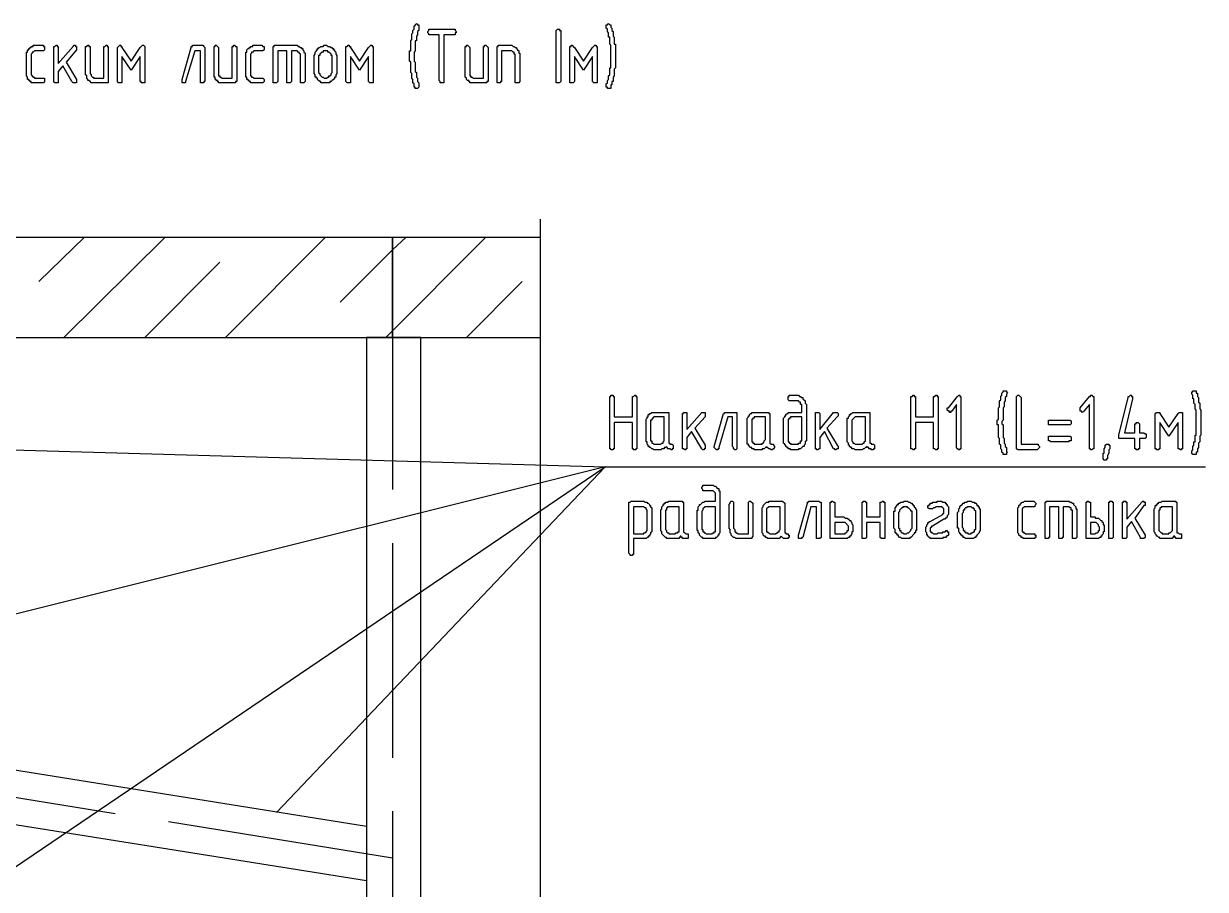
# Model space of a CAD drawing. Header units: millimetres. Extents: x 1 to 1188, y 1 to 840.
# Drawn here: x 158.5 to 224.5, y 151.9 to 200.2 of the extents above; entities that cross this region are included whole.
import ezdxf

# ---------------------------------------------------------------- set-up
doc = ezdxf.new("R2010")
doc.units = ezdxf.units.MM
doc.layers.add('GEOMETRY', color=7, linetype='Continuous')

msp = doc.modelspace()

# ---------------------------------------------------------------- linework, layer by layer
at = {"layer": 'GEOMETRY'}
for points in [[(180.283, 198.381), (180.283, 198.127), (180.347, 198.064), (180.347, 197.556), (180.41, 197.492), (180.41, 197.239), (180.473, 197.175), (180.473, 196.984), (180.538, 196.92), (180.538, 196.667), (180.473, 196.603), (180.347, 196.603), (180.347, 196.667), (180.283, 196.667), (180.283, 196.857), (180.22, 196.92), (180.22, 197.11), (180.156, 197.175), (180.156, 197.429), (180.093, 197.492), (180.093, 198.064), (180.03, 198.127), (180.03, 198.698), (180.093, 198.698), (180.093, 199.27), (180.156, 199.333), (180.156, 199.652), (180.22, 199.715), (180.22, 199.842), (180.283, 199.905), (180.283, 200.095), (180.347, 200.095), (180.347, 200.159), (180.41, 200.222), (180.473, 200.159), (180.538, 200.159), (180.538, 199.842), (180.473, 199.778), (180.473, 199.588), (180.41, 199.523), (180.41, 199.27), (180.347, 199.27), (180.347, 198.698), (180.283, 198.635)], [(191.269, 198.381), (191.269, 199.016), (191.206, 199.08), (191.206, 199.46), (191.142, 199.46), (191.142, 199.715), (191.079, 199.778), (191.079, 199.905), (191.015, 199.969), (191.015, 200.159), (191.079, 200.159), (191.142, 200.222), (191.206, 200.159), (191.269, 200.159), (191.269, 200.032), (191.332, 199.969), (191.332, 199.842), (191.396, 199.778), (191.396, 199.523), (191.459, 199.46), (191.459, 199.08), (191.523, 199.08), (191.523, 197.746), (191.459, 197.682), (191.459, 197.302), (191.396, 197.239), (191.396, 196.984), (191.332, 196.984), (191.332, 196.794), (191.269, 196.794), (191.269, 196.603), (191.079, 196.603), (191.079, 196.667), (191.015, 196.667), (191.015, 196.857), (191.079, 196.92), (191.079, 197.047), (191.142, 197.11), (191.142, 197.302), (191.206, 197.365), (191.206, 197.746), (191.269, 197.746)], [(181.045, 199.715), (181.045, 199.778), (181.109, 199.842), (181.109, 199.905), (182.569, 199.905), (182.569, 199.842), (182.633, 199.778), (182.633, 199.715), (182.569, 199.715), (182.569, 199.588), (181.934, 199.588), (181.934, 196.92), (181.744, 196.92), (181.744, 196.984), (181.681, 197.047), (181.681, 199.588), (181.109, 199.588), (181.109, 199.652)], [(188.348, 196.92), (188.221, 196.92), (188.221, 199.842), (188.284, 199.905), (188.411, 199.905), (188.411, 199.842), (188.476, 199.842), (188.476, 196.984), (188.411, 196.92)], [(158.884, 198.381), (158.884, 197.365), (159.01, 197.239), (159.075, 197.239), (159.075, 197.175), (159.646, 197.175), (159.646, 196.984), (159.582, 196.92), (158.884, 196.92), (158.884, 196.984), (158.82, 196.984), (158.82, 197.047), (158.757, 197.047), (158.757, 197.11), (158.694, 197.11), (158.694, 197.239), (158.63, 197.302), (158.63, 198.635), (158.694, 198.635), (158.694, 198.763), (158.757, 198.763), (158.757, 198.826), (158.82, 198.826), (158.82, 198.889), (158.884, 198.889), (158.884, 198.953), (159.01, 198.953), (159.01, 199.016), (159.582, 199.016), (159.582, 198.953), (159.646, 198.953), (159.646, 198.763), (159.582, 198.698), (159.075, 198.698), (159.01, 198.635), (158.947, 198.635), (158.947, 198.571), (158.884, 198.508)], [(160.408, 198.001), (161.233, 198.953), (161.297, 199.016), (161.36, 199.016), (161.36, 198.953), (161.423, 198.953), (161.423, 198.763), (160.853, 198.064), (161.423, 197.11), (161.423, 196.92), (161.233, 196.92), (161.17, 196.984), (160.663, 197.873), (160.408, 197.556), (160.408, 196.92), (160.218, 196.92), (160.154, 196.984), (160.154, 198.953), (160.218, 198.953), (160.281, 199.016), (160.344, 199.016), (160.344, 198.953), (160.408, 198.953)], [(163.202, 198.826), (163.202, 196.92), (162.25, 196.92), (162.185, 196.984), (162.122, 197.047), (162.059, 197.047), (162.059, 197.11), (161.995, 197.175), (161.995, 197.302), (161.932, 197.365), (161.932, 198.953), (161.995, 198.953), (162.059, 199.016), (162.122, 199.016), (162.122, 198.953), (162.185, 198.953), (162.185, 197.429), (162.25, 197.365), (162.25, 197.302), (162.314, 197.239), (162.377, 197.239), (162.377, 197.175), (162.948, 197.175), (162.948, 198.953), (163.011, 198.953), (163.076, 199.016), (163.139, 199.016), (163.139, 198.953), (163.202, 198.953)], [(164.472, 197.619), (163.964, 198.381), (163.964, 196.92), (163.773, 196.92), (163.71, 196.984), (163.71, 198.889), (163.773, 198.953), (163.838, 199.016), (163.901, 199.016), (163.901, 198.953), (163.964, 198.953), (163.964, 198.889), (164.472, 198.127), (164.98, 198.889), (165.107, 199.016), (165.17, 199.016), (165.234, 198.953), (165.234, 196.92), (165.044, 196.92), (165.044, 196.984), (164.98, 196.984), (164.98, 198.381)], [(167.965, 199.016), (168.472, 199.016), (168.535, 198.953), (168.6, 198.889), (168.6, 196.984), (168.535, 196.984), (168.535, 196.92), (168.345, 196.92), (168.345, 198.698), (168.028, 198.698), (167.52, 196.984), (167.52, 196.92), (167.33, 196.92), (167.33, 197.11), (167.838, 198.889), (167.838, 198.953), (167.902, 198.953), (167.902, 199.016)], [(170.378, 198.826), (170.378, 196.984), (170.314, 196.984), (170.314, 196.92), (169.361, 196.92), (169.361, 196.984), (169.298, 196.984), (169.298, 197.047), (169.234, 197.047), (169.234, 197.11), (169.171, 197.11), (169.171, 197.239), (169.107, 197.239), (169.107, 198.953), (169.171, 198.953), (169.171, 199.016), (169.234, 199.016), (169.361, 198.889), (169.361, 197.302), (169.426, 197.302), (169.426, 197.239), (169.489, 197.239), (169.552, 197.175), (170.123, 197.175), (170.123, 198.953), (170.188, 198.953), (170.188, 199.016), (170.251, 199.016), (170.314, 198.953), (170.378, 198.953)], [(171.14, 198.381), (171.14, 197.302), (171.203, 197.302), (171.203, 197.239), (171.267, 197.239), (171.33, 197.175), (171.839, 197.175), (171.902, 197.11), (171.902, 196.984), (171.839, 196.92), (171.14, 196.92), (171.14, 196.984), (171.077, 196.984), (171.077, 197.047), (171.013, 197.047), (171.013, 197.11), (170.948, 197.11), (170.948, 197.239), (170.885, 197.239), (170.885, 198.635), (170.948, 198.635), (170.948, 198.763), (171.013, 198.826), (171.077, 198.826), (171.077, 198.889), (171.14, 198.889), (171.14, 198.953), (171.267, 198.953), (171.267, 199.016), (171.775, 199.016), (171.839, 198.953), (171.902, 198.953), (171.902, 198.763), (171.839, 198.698), (171.33, 198.698), (171.267, 198.635), (171.203, 198.635), (171.203, 198.571), (171.14, 198.508)], [(172.536, 199.016), (173.743, 199.016), (173.806, 198.953), (173.87, 198.953), (173.933, 198.889), (173.997, 198.889), (173.997, 198.826), (174.06, 198.826), (174.06, 198.763), (174.123, 198.698), (174.123, 198.635), (174.188, 198.571), (174.188, 196.984), (174.123, 196.92), (173.933, 196.92), (173.933, 198.508), (173.87, 198.571), (173.87, 198.635), (173.806, 198.635), (173.743, 198.698), (173.426, 198.698), (173.426, 196.984), (173.363, 196.92), (173.171, 196.92), (173.171, 198.698), (172.664, 198.698), (172.664, 196.984), (172.601, 196.92), (172.409, 196.92), (172.409, 198.953), (172.473, 198.953), (172.473, 199.016)], [(174.695, 197.619), (174.695, 198.444), (174.759, 198.508), (174.759, 198.635), (174.822, 198.698), (174.822, 198.763), (174.885, 198.763), (174.885, 198.826), (174.95, 198.826), (174.95, 198.889), (175.014, 198.889), (175.077, 198.953), (175.204, 198.953), (175.267, 199.016), (175.394, 199.016), (175.457, 198.953), (175.584, 198.953), (175.648, 198.889), (175.711, 198.889), (175.711, 198.826), (175.776, 198.826), (175.776, 198.763), (175.839, 198.763), (175.839, 198.698), (175.902, 198.635), (175.902, 198.508), (175.966, 198.444), (175.966, 197.429), (175.902, 197.365), (175.902, 197.239), (175.839, 197.239), (175.839, 197.175), (175.776, 197.11), (175.711, 197.047), (175.648, 196.984), (175.584, 196.984), (175.584, 196.92), (175.077, 196.92), (175.077, 196.984), (175.014, 196.984), (174.95, 197.047), (174.885, 197.11), (174.885, 197.175), (174.822, 197.175), (174.822, 197.239), (174.759, 197.239), (174.759, 197.365), (174.695, 197.429)], [(175.711, 197.619), (175.711, 198.444), (175.648, 198.444), (175.648, 198.508), (175.521, 198.635), (175.457, 198.635), (175.457, 198.698), (175.204, 198.698), (175.204, 198.635), (175.14, 198.635), (175.014, 198.508), (175.014, 198.444), (174.95, 198.444), (174.95, 197.492), (175.014, 197.429), (175.014, 197.365), (175.14, 197.239), (175.204, 197.239), (175.267, 197.175), (175.394, 197.175), (175.457, 197.239), (175.521, 197.239), (175.521, 197.302), (175.584, 197.302), (175.648, 197.365), (175.648, 197.429), (175.711, 197.492)], [(177.235, 197.619), (176.728, 198.381), (176.728, 196.92), (176.538, 196.92), (176.473, 196.984), (176.473, 198.953), (176.538, 198.953), (176.601, 199.016), (176.664, 199.016), (176.664, 198.953), (176.728, 198.953), (176.728, 198.889), (177.235, 198.127), (177.744, 198.889), (177.87, 199.016), (177.934, 199.016), (177.934, 198.953), (177.997, 198.953), (177.997, 196.92), (177.807, 196.92), (177.744, 196.984), (177.744, 198.381)], [(184.41, 198.826), (184.41, 196.984), (184.347, 196.984), (184.347, 196.92), (183.395, 196.92), (183.395, 196.984), (183.331, 196.984), (183.331, 197.047), (183.268, 197.047), (183.205, 197.11), (183.205, 197.175), (183.141, 197.239), (183.141, 198.953), (183.205, 198.953), (183.205, 199.016), (183.268, 199.016), (183.395, 198.889), (183.395, 197.302), (183.458, 197.302), (183.458, 197.239), (183.522, 197.239), (183.585, 197.175), (184.157, 197.175), (184.157, 198.953), (184.22, 198.953), (184.22, 199.016), (184.284, 199.016), (184.41, 198.889)], [(184.919, 197.047), (184.919, 198.953), (184.982, 198.953), (184.982, 199.016), (185.744, 199.016), (185.808, 198.953), (185.871, 198.953), (185.935, 198.889), (185.998, 198.889), (185.998, 198.826), (186.063, 198.763), (186.126, 198.698), (186.126, 198.571), (186.189, 198.571), (186.189, 196.984), (186.126, 196.92), (185.935, 196.92), (185.935, 198.508), (185.871, 198.508), (185.871, 198.635), (185.808, 198.635), (185.744, 198.698), (185.173, 198.698), (185.173, 196.984), (185.109, 196.984), (185.109, 196.92), (184.919, 196.92)], [(189.745, 197.619), (189.238, 198.381), (189.238, 196.984), (189.173, 196.92), (188.983, 196.92), (188.983, 198.953), (189.046, 198.953), (189.046, 199.016), (189.11, 199.016), (189.173, 198.953), (189.238, 198.889), (189.745, 198.127), (190.253, 198.889), (190.38, 199.016), (190.444, 199.016), (190.444, 198.953), (190.507, 198.953), (190.507, 196.92), (190.317, 196.92), (190.253, 196.984), (190.253, 198.381)], [(177.617, 72.652), (180.665, 72.652), (180.665, 182.696), (177.617, 182.696)], [(213.114, 177.934), (213.114, 177.87), (213.177, 177.807), (213.177, 177.108), (213.24, 177.045), (213.24, 176.791), (213.304, 176.728), (213.304, 176.601), (213.367, 176.538), (213.367, 176.283), (213.431, 176.283), (213.367, 176.219), (213.367, 176.156), (213.177, 176.156), (213.177, 176.219), (213.114, 176.283), (213.114, 176.41), (213.05, 176.473), (213.05, 176.664), (212.985, 176.728), (212.985, 177.045), (212.922, 177.108), (212.922, 177.807), (212.859, 177.807), (212.859, 178.06), (212.922, 178.125), (212.922, 178.759), (212.985, 178.823), (212.985, 179.141), (213.05, 179.204), (213.05, 179.394), (213.114, 179.458), (213.114, 179.585), (213.177, 179.648), (213.177, 179.713), (213.367, 179.713), (213.367, 179.648), (213.431, 179.585), (213.367, 179.521), (213.367, 179.394), (213.304, 179.331), (213.304, 179.141), (213.24, 179.077), (213.24, 178.823), (213.177, 178.759), (213.177, 178.06), (213.114, 177.997)], [(223.971, 177.934), (223.971, 178.632), (223.908, 178.696), (223.908, 178.951), (223.844, 179.014), (223.844, 179.268), (223.781, 179.268), (223.781, 179.458), (223.718, 179.521), (223.718, 179.648), (223.781, 179.648), (223.781, 179.713), (223.971, 179.713), (223.971, 179.585), (224.035, 179.585), (224.035, 179.394), (224.098, 179.331), (224.098, 179.077), (224.163, 179.014), (224.163, 178.696), (224.226, 178.632), (224.226, 177.235), (224.163, 177.172), (224.163, 176.855), (224.098, 176.791), (224.098, 176.538), (224.035, 176.473), (224.035, 176.283), (223.971, 176.283), (223.971, 176.156), (223.781, 176.156), (223.718, 176.219), (223.718, 176.346), (223.781, 176.41), (223.781, 176.601), (223.844, 176.664), (223.844, 176.855), (223.908, 176.855), (223.908, 177.235), (223.971, 177.235)], [(191.206, 176.601), (191.206, 179.394), (191.269, 179.394), (191.269, 179.458), (191.396, 179.458), (191.396, 179.394), (191.459, 179.394), (191.459, 178.252), (192.476, 178.252), (192.476, 179.394), (192.539, 179.394), (192.603, 179.458), (192.666, 179.458), (192.666, 179.394), (192.73, 179.394), (192.73, 176.473), (192.666, 176.473), (192.666, 176.41), (192.539, 176.41), (192.539, 176.473), (192.476, 176.473), (192.476, 177.934), (191.459, 177.934), (191.459, 176.473), (191.396, 176.473), (191.396, 176.41), (191.269, 176.41), (191.269, 176.473), (191.206, 176.473)], [(202.191, 178.823), (202.191, 176.918), (202.128, 176.855), (202.128, 176.728), (202.064, 176.664), (202.064, 176.601), (202.001, 176.601), (201.873, 176.473), (201.746, 176.473), (201.746, 176.41), (201.302, 176.41), (201.302, 176.473), (201.176, 176.473), (201.176, 176.538), (201.111, 176.538), (201.048, 176.601), (201.048, 176.664), (200.984, 176.664), (200.984, 176.728), (200.921, 176.791), (200.921, 178.189), (200.984, 178.252), (200.984, 178.315), (201.048, 178.315), (201.048, 178.379), (201.111, 178.442), (201.176, 178.442), (201.176, 178.506), (201.938, 178.506), (201.938, 178.951), (201.873, 178.951), (201.873, 179.077), (201.81, 179.077), (201.746, 179.141), (201.239, 179.141), (201.176, 179.204), (201.176, 179.394), (201.239, 179.394), (201.239, 179.458), (201.746, 179.458), (201.81, 179.394), (201.873, 179.394), (201.938, 179.331), (202.001, 179.331), (202.001, 179.268), (202.128, 179.141), (202.128, 179.014), (202.191, 178.951)], [(208.033, 176.601), (208.033, 179.394), (208.096, 179.394), (208.16, 179.458), (208.223, 179.458), (208.223, 179.394), (208.288, 179.394), (208.288, 178.252), (209.303, 178.252), (209.303, 179.394), (209.367, 179.394), (209.43, 179.458), (209.494, 179.458), (209.494, 179.394), (209.557, 179.394), (209.557, 176.473), (209.494, 176.473), (209.494, 176.41), (209.43, 176.41), (209.367, 176.473), (209.303, 176.473), (209.303, 177.934), (208.288, 177.934), (208.288, 176.473), (208.223, 176.473), (208.223, 176.41), (208.16, 176.41), (208.096, 176.473), (208.033, 176.473)], [(210.573, 178.951), (210.319, 178.569), (210.256, 178.569), (210.256, 178.506), (210.192, 178.506), (210.192, 178.569), (210.129, 178.569), (210.065, 178.632), (210.065, 178.759), (210.129, 178.759), (210.636, 179.394), (210.701, 179.458), (210.764, 179.458), (210.764, 179.394), (210.827, 179.394), (210.827, 176.473), (210.764, 176.473), (210.764, 176.41), (210.701, 176.41), (210.636, 176.473), (210.573, 176.538)], [(213.939, 179.268), (213.939, 179.394), (214.002, 179.458), (214.066, 179.458), (214.193, 179.331), (214.193, 176.728), (215.145, 176.728), (215.145, 176.664), (215.208, 176.601), (215.208, 176.538), (215.145, 176.473), (215.081, 176.41), (214.002, 176.41), (213.939, 176.473)], [(218.003, 178.951), (217.685, 178.569), (217.621, 178.506), (217.558, 178.569), (217.494, 178.569), (217.494, 178.759), (218.003, 179.394), (218.066, 179.394), (218.066, 179.458), (218.13, 179.458), (218.193, 179.394), (218.256, 179.394), (218.256, 176.473), (218.193, 176.473), (218.13, 176.41), (218.066, 176.41), (218.066, 176.473), (218.003, 176.473)], [(219.654, 177.172), (219.654, 177.235), (220.161, 179.331), (220.161, 179.394), (220.226, 179.394), (220.289, 179.458), (220.352, 179.458), (220.352, 179.394), (220.416, 179.394), (220.416, 179.268), (219.971, 177.363), (220.543, 177.363), (220.543, 177.87), (220.606, 177.87), (220.606, 177.934), (220.733, 177.934), (220.796, 177.87), (220.796, 177.363), (221.051, 177.363), (221.114, 177.298), (221.178, 177.298), (221.178, 177.108), (221.114, 177.045), (220.796, 177.045), (220.796, 176.473), (220.733, 176.473), (220.733, 176.41), (220.606, 176.41), (220.606, 176.473), (220.543, 176.473), (220.543, 177.045), (219.654, 177.045)], [(194.761, 176.601), (194.761, 176.473), (194.698, 176.473), (194.698, 176.41), (194.634, 176.41), (194.571, 176.473), (194.444, 176.473), (194.444, 176.538), (194.381, 176.538), (194.381, 176.601), (194.317, 176.538), (194.254, 176.538), (194.254, 176.473), (194.127, 176.473), (194.064, 176.41), (193.682, 176.41), (193.619, 176.473), (193.555, 176.473), (193.492, 176.538), (193.428, 176.538), (193.428, 176.601), (193.365, 176.601), (193.365, 176.664), (193.302, 176.728), (193.302, 176.855), (193.238, 176.855), (193.238, 178.125), (193.302, 178.189), (193.302, 178.252), (193.365, 178.252), (193.365, 178.379), (193.428, 178.379), (193.428, 178.442), (193.492, 178.442), (193.555, 178.506), (194.507, 178.506), (194.507, 176.791), (194.571, 176.791), (194.571, 176.728), (194.698, 176.728), (194.761, 176.664)], [(194.254, 178.252), (193.682, 178.252), (193.555, 178.125), (193.555, 178.06), (193.492, 178.06), (193.492, 176.918), (193.555, 176.918), (193.555, 176.791), (193.619, 176.791), (193.682, 176.728), (194.064, 176.728), (194.127, 176.791), (194.19, 176.791), (194.19, 176.855), (194.254, 176.918)], [(195.523, 177.553), (196.348, 178.506), (196.54, 178.506), (196.54, 178.252), (195.968, 177.617), (196.54, 176.664), (196.54, 176.473), (196.477, 176.473), (196.477, 176.41), (196.413, 176.41), (196.348, 176.473), (195.778, 177.427), (195.523, 177.108), (195.523, 176.473), (195.46, 176.473), (195.46, 176.41), (195.396, 176.41), (195.333, 176.473), (195.269, 176.473), (195.269, 178.442), (195.333, 178.442), (195.333, 178.506), (195.523, 178.506)], [(197.682, 178.506), (198.318, 178.506), (198.318, 176.473), (198.254, 176.41), (198.191, 176.41), (198.127, 176.473), (198.127, 176.538), (198.064, 176.601), (198.064, 178.252), (197.809, 178.252), (197.302, 176.538), (197.302, 176.473), (197.239, 176.473), (197.239, 176.41), (197.175, 176.41), (197.11, 176.473), (197.047, 176.538), (197.047, 176.601), (197.556, 178.442), (197.619, 178.442), (197.619, 178.506)], [(200.414, 176.601), (200.414, 176.538), (200.35, 176.473), (200.285, 176.41), (200.222, 176.41), (200.159, 176.473), (200.095, 176.473), (200.032, 176.538), (199.969, 176.538), (199.969, 176.601), (199.969, 176.538), (199.905, 176.538), (199.842, 176.473), (199.715, 176.473), (199.715, 176.41), (199.27, 176.41), (199.27, 176.473), (199.143, 176.473), (199.143, 176.538), (199.08, 176.538), (198.953, 176.664), (198.953, 176.728), (198.889, 176.728), (198.889, 178.189), (198.953, 178.252), (198.953, 178.315), (199.016, 178.315), (199.016, 178.379), (199.08, 178.442), (199.143, 178.442), (199.143, 178.506), (200.095, 178.506), (200.095, 178.442), (200.159, 178.442), (200.159, 176.791), (200.222, 176.728), (200.35, 176.728), (200.35, 176.664)], [(199.905, 178.252), (199.27, 178.252), (199.27, 178.189), (199.206, 178.189), (199.206, 178.125), (199.143, 178.125), (199.143, 176.855), (199.206, 176.855), (199.206, 176.791), (199.27, 176.791), (199.27, 176.728), (199.715, 176.728), (199.715, 176.791), (199.778, 176.791), (199.842, 176.855), (199.842, 176.918), (199.905, 176.981)], [(201.938, 177.045), (201.938, 178.252), (201.302, 178.252), (201.302, 178.189), (201.239, 178.189), (201.239, 178.125), (201.176, 178.125), (201.176, 176.855), (201.239, 176.855), (201.239, 176.791), (201.302, 176.791), (201.302, 176.728), (201.746, 176.728), (201.746, 176.791), (201.873, 176.791), (201.873, 176.918), (201.938, 176.918)], [(202.953, 177.553), (203.715, 178.506), (203.906, 178.506), (203.969, 178.442), (203.969, 178.315), (203.906, 178.252), (203.334, 177.617), (203.906, 176.664), (203.969, 176.601), (203.969, 176.473), (203.906, 176.473), (203.842, 176.41), (203.779, 176.41), (203.779, 176.473), (203.715, 176.473), (203.207, 177.427), (202.953, 177.108), (202.953, 176.473), (202.89, 176.473), (202.827, 176.41), (202.763, 176.41), (202.763, 176.473), (202.698, 176.473), (202.698, 178.506), (202.89, 178.506), (202.953, 178.442)], [(206.002, 176.601), (206.002, 176.473), (205.938, 176.473), (205.938, 176.41), (205.81, 176.41), (205.81, 176.473), (205.683, 176.473), (205.683, 176.538), (205.62, 176.538), (205.556, 176.601), (205.556, 176.538), (205.493, 176.538), (205.43, 176.473), (205.366, 176.473), (205.303, 176.41), (204.921, 176.41), (204.858, 176.473), (204.731, 176.473), (204.731, 176.538), (204.668, 176.538), (204.604, 176.601), (204.604, 176.664), (204.541, 176.664), (204.541, 176.791), (204.477, 176.855), (204.477, 178.189), (204.541, 178.189), (204.541, 178.252), (204.604, 178.315), (204.604, 178.379), (204.668, 178.379), (204.668, 178.442), (204.731, 178.442), (204.794, 178.506), (205.747, 178.506), (205.747, 176.791), (205.81, 176.791), (205.81, 176.728), (205.938, 176.728), (206.002, 176.664)], [(205.493, 178.252), (204.921, 178.252), (204.794, 178.125), (204.731, 178.06), (204.731, 176.918), (204.794, 176.855), (204.794, 176.791), (204.858, 176.791), (204.921, 176.728), (205.303, 176.728), (205.366, 176.791), (205.43, 176.791), (205.43, 176.855), (205.493, 176.918)], [(222.447, 177.172), (221.94, 177.934), (221.94, 176.473), (221.877, 176.473), (221.877, 176.41), (221.748, 176.41), (221.748, 176.473), (221.685, 176.473), (221.685, 178.442), (221.748, 178.506), (221.94, 178.506), (221.94, 178.442), (222.447, 177.68), (222.956, 178.442), (223.019, 178.506), (223.209, 178.506), (223.209, 176.473), (223.146, 176.473), (223.146, 176.41), (223.082, 176.41), (223.019, 176.473), (222.956, 176.473), (222.956, 177.934)], [(216.859, 177.807), (215.717, 177.807), (215.717, 178.06), (216.923, 178.06), (216.986, 177.997), (216.986, 177.87), (216.923, 177.807)], [(216.859, 176.855), (215.844, 176.855), (215.78, 176.918), (215.717, 176.918), (215.717, 177.172), (216.923, 177.172), (216.986, 177.108), (216.986, 176.918), (216.859, 176.918)], [(219.019, 176.728), (219.082, 176.728), (219.082, 176.664), (219.145, 176.664), (219.145, 176.473), (219.082, 176.41), (219.082, 176.219), (219.019, 176.093), (219.019, 175.902), (218.955, 175.902), (218.955, 175.839), (218.828, 175.839), (218.765, 175.902), (218.765, 176.219), (218.828, 176.219), (218.828, 176.473), (218.892, 176.538), (218.892, 176.664), (218.955, 176.728)], [(197.365, 173.806), (197.365, 171.775), (197.302, 171.71), (197.302, 171.647), (197.239, 171.647), (197.239, 171.584), (197.175, 171.52), (197.11, 171.52), (197.11, 171.457), (196.413, 171.457), (196.413, 171.52), (196.348, 171.52), (196.222, 171.647), (196.222, 171.71), (196.158, 171.775), (196.158, 171.902), (196.095, 171.902), (196.095, 173.044), (196.158, 173.044), (196.158, 173.235), (196.222, 173.298), (196.222, 173.363), (196.285, 173.363), (196.348, 173.426), (196.413, 173.489), (196.477, 173.489), (196.54, 173.553), (197.11, 173.553), (197.11, 173.997), (196.984, 174.123), (196.413, 174.123), (196.413, 174.188), (196.348, 174.252), (196.348, 174.315), (196.413, 174.378), (196.413, 174.442), (196.984, 174.442), (197.047, 174.378), (197.11, 174.378), (197.175, 174.315), (197.239, 174.252), (197.302, 174.252), (197.302, 174.123), (197.365, 174.123)], [(192.285, 173.363), (192.285, 173.489), (192.348, 173.489), (192.413, 173.553), (193.11, 173.553), (193.173, 173.489), (193.302, 173.489), (193.302, 173.426), (193.365, 173.426), (193.428, 173.363), (193.428, 173.298), (193.492, 173.298), (193.492, 173.235), (193.555, 173.171), (193.555, 171.839), (193.492, 171.775), (193.492, 171.71), (193.428, 171.647), (193.428, 171.584), (193.365, 171.584), (193.365, 171.52), (193.302, 171.52), (193.238, 171.457), (192.539, 171.457), (192.539, 170.568), (192.476, 170.568), (192.476, 170.505), (192.348, 170.505), (192.348, 170.568), (192.285, 170.631)], [(192.539, 173.235), (192.539, 171.71), (193.11, 171.71), (193.11, 171.775), (193.173, 171.775), (193.238, 171.839), (193.302, 171.902), (193.302, 173.044), (193.238, 173.108), (193.238, 173.171), (193.173, 173.171), (193.11, 173.235)], [(195.588, 171.584), (195.588, 171.457), (195.269, 171.457), (195.269, 171.52), (195.206, 171.52), (195.206, 171.584), (195.143, 171.584), (195.143, 171.52), (195.079, 171.52), (195.079, 171.457), (194.381, 171.457), (194.381, 171.52), (194.317, 171.52), (194.127, 171.71), (194.127, 171.839), (194.064, 171.902), (194.064, 173.044), (194.127, 173.108), (194.127, 173.235), (194.19, 173.298), (194.19, 173.363), (194.254, 173.363), (194.254, 173.426), (194.317, 173.426), (194.317, 173.489), (194.444, 173.489), (194.507, 173.553), (195.269, 173.553), (195.269, 173.489), (195.333, 173.489), (195.333, 171.839), (195.396, 171.775), (195.46, 171.71), (195.588, 171.71)], [(195.079, 173.235), (194.444, 173.235), (194.444, 173.171), (194.381, 173.171), (194.381, 173.044), (194.317, 173.044), (194.317, 171.965), (194.381, 171.902), (194.381, 171.839), (194.444, 171.775), (194.507, 171.775), (194.507, 171.71), (194.889, 171.71), (194.889, 171.775), (195.016, 171.775), (195.016, 171.839), (195.079, 171.839)], [(197.11, 172.029), (197.11, 173.235), (196.54, 173.235), (196.413, 173.108), (196.413, 173.044), (196.348, 172.981), (196.348, 171.965), (196.413, 171.965), (196.413, 171.839), (196.477, 171.839), (196.477, 171.775), (196.54, 171.775), (196.603, 171.71), (196.92, 171.71), (196.984, 171.775), (197.047, 171.775), (197.047, 171.839), (197.11, 171.839)], [(199.206, 173.363), (199.206, 171.584), (199.143, 171.52), (199.143, 171.457), (198.254, 171.457), (198.191, 171.52), (198.127, 171.52), (198.001, 171.647), (198.001, 171.71), (197.936, 171.775), (197.936, 171.965), (197.873, 172.029), (197.873, 173.363), (197.936, 173.426), (197.936, 173.489), (198.001, 173.553), (198.064, 173.553), (198.127, 173.489), (198.127, 172.029), (198.191, 171.965), (198.191, 171.839), (198.254, 171.839), (198.254, 171.775), (198.318, 171.775), (198.381, 171.71), (198.953, 171.71), (198.953, 173.489), (199.016, 173.553), (199.08, 173.553), (199.206, 173.426)], [(201.239, 171.584), (201.239, 171.52), (201.176, 171.52), (201.176, 171.457), (200.921, 171.457), (200.794, 171.584), (200.667, 171.457), (200.032, 171.457), (199.969, 171.52), (199.905, 171.52), (199.905, 171.584), (199.842, 171.584), (199.778, 171.647), (199.778, 171.71), (199.715, 171.775), (199.715, 173.171), (199.778, 173.235), (199.778, 173.298), (199.842, 173.363), (199.969, 173.489), (200.095, 173.489), (200.095, 173.553), (200.857, 173.553), (200.984, 173.426), (200.984, 171.775), (201.048, 171.775), (201.048, 171.71), (201.176, 171.71), (201.176, 171.647), (201.239, 171.647)], [(200.731, 173.235), (200.095, 173.235), (199.969, 173.108), (199.969, 171.839), (200.032, 171.839), (200.032, 171.775), (200.095, 171.775), (200.159, 171.71), (200.477, 171.71), (200.54, 171.775), (200.604, 171.775), (200.604, 171.839), (200.667, 171.839), (200.667, 171.902), (200.731, 171.965)], [(202.381, 173.553), (202.89, 173.553), (202.953, 173.489), (203.017, 173.489), (203.017, 171.52), (202.953, 171.457), (202.763, 171.457), (202.763, 173.235), (202.445, 173.235), (202.001, 171.52), (201.938, 171.52), (201.938, 171.457), (201.746, 171.457), (201.746, 171.647), (202.255, 173.426), (202.255, 173.489), (202.318, 173.489), (202.318, 173.553)], [(204.794, 172.029), (204.794, 171.839), (204.731, 171.839), (204.731, 171.71), (204.668, 171.647), (204.668, 171.584), (204.604, 171.584), (204.604, 171.52), (204.541, 171.52), (204.477, 171.457), (203.525, 171.457), (203.525, 173.489), (203.589, 173.489), (203.589, 173.553), (203.652, 173.553), (203.715, 173.489), (203.779, 173.489), (203.779, 172.664), (204.286, 172.664), (204.351, 172.601), (204.477, 172.601), (204.541, 172.536), (204.604, 172.473), (204.668, 172.473), (204.668, 172.409), (204.731, 172.346), (204.731, 172.282), (204.794, 172.219)], [(205.556, 172.346), (205.556, 171.52), (205.493, 171.457), (205.303, 171.457), (205.303, 173.489), (205.366, 173.489), (205.366, 173.553), (205.493, 173.553), (205.493, 173.489), (205.556, 173.489), (205.556, 172.664), (206.319, 172.664), (206.319, 173.489), (206.382, 173.489), (206.445, 173.553), (206.509, 173.553), (206.509, 173.489), (206.572, 173.489), (206.572, 171.457), (206.382, 171.457), (206.319, 171.52), (206.319, 172.346)], [(207.081, 172.156), (207.081, 172.981), (207.144, 172.981), (207.144, 173.171), (207.271, 173.298), (207.271, 173.363), (207.334, 173.363), (207.334, 173.426), (207.398, 173.426), (207.461, 173.489), (207.589, 173.489), (207.652, 173.553), (207.843, 173.553), (207.906, 173.489), (207.969, 173.489), (208.033, 173.426), (208.096, 173.426), (208.096, 173.363), (208.16, 173.363), (208.16, 173.298), (208.223, 173.298), (208.223, 173.235), (208.288, 173.171), (208.288, 173.108), (208.351, 173.044), (208.351, 171.902), (208.288, 171.902), (208.288, 171.775), (208.223, 171.775), (208.223, 171.71), (208.033, 171.52), (207.969, 171.52), (207.969, 171.457), (207.526, 171.457), (207.461, 171.52), (207.398, 171.52), (207.334, 171.584), (207.334, 171.647), (207.271, 171.647), (207.271, 171.71), (207.207, 171.71), (207.207, 171.775), (207.144, 171.775), (207.144, 171.965), (207.081, 172.029)], [(208.096, 172.156), (208.096, 172.981), (208.033, 172.981), (208.033, 173.044), (207.906, 173.171), (207.843, 173.171), (207.843, 173.235), (207.589, 173.235), (207.589, 173.171), (207.526, 173.171), (207.461, 173.108), (207.398, 173.044), (207.398, 172.981), (207.334, 172.918), (207.334, 172.029), (207.398, 172.029), (207.398, 171.902), (207.461, 171.902), (207.461, 171.839), (207.526, 171.775), (207.589, 171.775), (207.652, 171.71), (207.779, 171.71), (207.843, 171.775), (207.906, 171.775), (208.033, 171.902), (208.033, 171.965), (208.096, 172.029)], [(210.002, 171.902), (210.065, 171.902), (210.065, 171.839), (210.129, 171.839), (210.129, 171.647), (210.065, 171.584), (210.002, 171.584), (210.002, 171.52), (209.81, 171.52), (209.81, 171.457), (209.113, 171.457), (209.113, 171.52), (209.048, 171.52), (208.985, 171.584), (208.985, 171.647), (208.922, 171.647), (208.922, 171.775), (208.858, 171.839), (208.858, 172.092), (208.922, 172.156), (208.922, 172.219), (208.985, 172.282), (208.985, 172.346), (209.048, 172.346), (209.048, 172.409), (209.113, 172.409), (209.81, 172.791), (209.81, 172.854), (209.875, 172.854), (209.875, 173.108), (209.81, 173.171), (209.747, 173.235), (209.43, 173.235), (209.367, 173.171), (209.303, 173.171), (209.24, 173.108), (209.048, 173.108), (208.985, 173.171), (208.985, 173.298), (209.048, 173.298), (209.048, 173.363), (209.113, 173.363), (209.113, 173.426), (209.24, 173.426), (209.24, 173.489), (209.494, 173.489), (209.494, 173.553), (209.747, 173.553), (209.81, 173.489), (209.939, 173.489), (209.939, 173.426), (210.002, 173.426), (210.002, 173.363), (210.065, 173.363), (210.065, 173.298), (210.129, 173.235), (210.129, 172.791), (210.065, 172.727), (210.065, 172.664), (210.002, 172.601), (209.939, 172.601), (209.939, 172.536), (209.875, 172.536), (209.24, 172.156), (209.177, 172.156), (209.177, 172.092), (209.113, 172.029), (209.113, 171.839), (209.177, 171.839), (209.177, 171.775), (209.24, 171.775), (209.303, 171.71), (209.494, 171.71), (209.557, 171.775), (209.81, 171.775), (209.81, 171.839), (209.939, 171.839)], [(210.636, 172.156), (210.636, 172.918), (210.701, 172.981), (210.701, 173.108), (210.764, 173.171), (210.764, 173.235), (210.827, 173.298), (210.891, 173.363), (210.954, 173.426), (211.018, 173.426), (211.018, 173.489), (211.144, 173.489), (211.208, 173.553), (211.398, 173.553), (211.463, 173.489), (211.589, 173.489), (211.589, 173.426), (211.653, 173.426), (211.716, 173.363), (211.716, 173.298), (211.78, 173.298), (211.78, 173.235), (211.843, 173.235), (211.843, 173.108), (211.906, 173.108), (211.906, 171.902), (211.843, 171.839), (211.843, 171.775), (211.78, 171.71), (211.716, 171.647), (211.716, 171.584), (211.653, 171.584), (211.653, 171.52), (211.589, 171.52), (211.526, 171.457), (211.081, 171.457), (211.018, 171.52), (210.954, 171.52), (210.954, 171.584), (210.891, 171.584), (210.891, 171.647), (210.827, 171.647), (210.827, 171.71), (210.764, 171.71), (210.764, 171.775), (210.701, 171.839), (210.701, 172.029), (210.636, 172.029)], [(211.653, 172.156), (211.653, 172.981), (211.589, 173.044), (211.589, 173.108), (211.526, 173.108), (211.526, 173.171), (211.463, 173.171), (211.398, 173.235), (211.208, 173.235), (211.144, 173.171), (211.081, 173.171), (211.018, 173.108), (211.018, 173.044), (210.954, 173.044), (210.954, 172.918), (210.891, 172.854), (210.891, 172.092), (210.954, 172.029), (210.954, 171.902), (211.018, 171.902), (211.018, 171.839), (211.081, 171.839), (211.081, 171.775), (211.208, 171.775), (211.208, 171.71), (211.398, 171.71), (211.398, 171.775), (211.463, 171.775), (211.526, 171.839), (211.589, 171.839), (211.589, 171.965), (211.653, 171.965)], [(214.256, 172.918), (214.256, 171.839), (214.319, 171.839), (214.319, 171.775), (214.383, 171.775), (214.446, 171.71), (214.955, 171.71), (214.955, 171.647), (215.018, 171.647), (215.018, 171.52), (214.955, 171.52), (214.955, 171.457), (214.319, 171.457), (214.256, 171.52), (214.193, 171.52), (214.193, 171.584), (214.129, 171.584), (214.066, 171.647), (214.066, 171.71), (214.002, 171.775), (214.002, 173.171), (214.066, 173.235), (214.066, 173.298), (214.129, 173.363), (214.256, 173.489), (214.319, 173.489), (214.383, 173.553), (214.891, 173.553), (215.018, 173.426), (215.018, 173.363), (214.955, 173.298), (214.955, 173.235), (214.383, 173.235), (214.256, 173.108)], [(215.653, 173.553), (216.859, 173.553), (216.923, 173.489), (216.986, 173.489), (217.051, 173.426), (217.114, 173.426), (217.114, 173.363), (217.177, 173.298), (217.241, 173.235), (217.241, 173.108), (217.304, 173.108), (217.304, 171.52), (217.241, 171.457), (217.051, 171.457), (217.051, 173.044), (216.986, 173.044), (216.986, 173.171), (216.923, 173.171), (216.859, 173.235), (216.542, 173.235), (216.542, 171.52), (216.479, 171.52), (216.479, 171.457), (216.289, 171.457), (216.289, 173.235), (215.78, 173.235), (215.78, 171.52), (215.717, 171.52), (215.717, 171.457), (215.527, 171.457), (215.527, 173.489), (215.59, 173.489), (215.59, 173.553)], [(218.828, 172.029), (218.828, 171.839), (218.765, 171.839), (218.765, 171.71), (218.702, 171.647), (218.702, 171.584), (218.638, 171.584), (218.638, 171.52), (218.573, 171.52), (218.51, 171.457), (217.813, 171.457), (217.813, 173.489), (217.876, 173.489), (217.876, 173.553), (217.939, 173.553), (218.003, 173.489), (218.066, 173.489), (218.066, 172.664), (218.32, 172.664), (218.32, 172.601), (218.51, 172.601), (218.573, 172.536), (218.638, 172.473), (218.702, 172.473), (218.702, 172.409), (218.765, 172.346), (218.765, 172.219), (218.828, 172.219)], [(219.082, 173.363), (219.082, 173.489), (219.145, 173.489), (219.145, 173.553), (219.272, 173.553), (219.272, 173.489), (219.335, 173.489), (219.335, 171.52), (219.272, 171.457), (219.082, 171.457)], [(220.098, 172.536), (220.923, 173.489), (220.988, 173.553), (221.051, 173.553), (221.051, 173.489), (221.114, 173.489), (221.114, 173.298), (221.051, 173.298), (220.543, 172.601), (221.114, 171.647), (221.114, 171.52), (221.051, 171.457), (220.86, 171.457), (220.86, 171.52), (220.352, 172.409), (220.098, 172.092), (220.098, 171.52), (220.034, 171.457), (219.844, 171.457), (219.844, 173.489), (219.907, 173.489), (219.907, 173.553), (220.034, 173.553), (220.034, 173.489), (220.098, 173.489)], [(223.146, 171.584), (223.146, 171.457), (222.829, 171.457), (222.829, 171.52), (222.765, 171.52), (222.765, 171.584), (222.702, 171.584), (222.702, 171.52), (222.639, 171.52), (222.639, 171.457), (221.94, 171.457), (221.94, 171.52), (221.877, 171.52), (221.813, 171.584), (221.748, 171.584), (221.748, 171.647), (221.685, 171.71), (221.685, 171.775), (221.622, 171.839), (221.622, 173.108), (221.685, 173.171), (221.685, 173.298), (221.748, 173.298), (221.748, 173.363), (221.813, 173.363), (221.813, 173.426), (221.877, 173.426), (221.877, 173.489), (222.003, 173.489), (222.067, 173.553), (222.829, 173.553), (222.829, 173.489), (222.892, 173.489), (222.892, 171.775), (222.956, 171.775), (223.019, 171.71), (223.146, 171.71)], [(222.639, 173.235), (222.003, 173.235), (222.003, 173.171), (221.94, 173.171), (221.94, 173.044), (221.877, 173.044), (221.877, 171.902), (222.003, 171.775), (222.067, 171.775), (222.067, 171.71), (222.447, 171.71), (222.447, 171.775), (222.51, 171.775), (222.575, 171.839), (222.639, 171.902)], [(204.541, 172.029), (204.541, 172.156), (204.351, 172.346), (203.779, 172.346), (203.779, 171.71), (204.351, 171.71), (204.351, 171.775), (204.414, 171.775), (204.477, 171.839), (204.477, 171.902), (204.541, 171.902)], [(218.573, 172.029), (218.573, 172.092), (218.51, 172.156), (218.51, 172.219), (218.383, 172.346), (218.066, 172.346), (218.066, 171.71), (218.32, 171.71), (218.383, 171.775), (218.447, 171.775), (218.51, 171.839), (218.51, 171.902), (218.573, 171.902)]]:
    msp.add_lwpolyline(points, close=True, dxfattribs=at)
for points in [[(187.332, 189.301), (187.332, 130.69), (184.347, 128.658), (190.38, 126.69), (187.332, 124.657), (187.332, 66.047)], [(151.073, 182.696), (151.073, 188.284), (179.077, 188.284), (179.077, 182.696)], [(159.329, 185.808), (161.869, 188.284)], [(160.726, 182.696), (166.377, 188.284)], [(169.743, 182.696), (175.331, 188.284)], [(176.156, 184.665), (179.077, 187.585), (179.839, 188.284)], [(178.696, 182.696), (184.284, 188.284)], [(179.077, 182.696), (179.077, 188.284), (187.332, 188.284)], [(165.234, 182.696), (169.426, 186.888)], [(183.205, 182.696), (186.316, 185.808)], [(151.073, 182.696), (179.141, 182.696)], [(179.077, 182.696), (187.332, 182.696)], [(179.077, 182.696), (179.077, 174.188)], [(109.101, 177.807), (190.952, 175.457)], [(137.104, 138.945), (190.952, 175.457), (109.101, 155.01)], [(172.601, 156.154), (190.952, 175.457), (224.48, 175.457)], [(179.077, 171.203), (179.077, 159.202)], [(152.597, 159.392), (177.617, 155.392)], [(151.073, 158.122), (163.583, 156.09)], [(152.597, 156.344), (177.617, 152.344)], [(179.077, 156.217), (179.077, 144.216)], [(166.568, 155.645), (179.077, 153.614)]]:
    msp.add_lwpolyline(points, dxfattribs=at)

doc.saveas('drawing.dxf')
